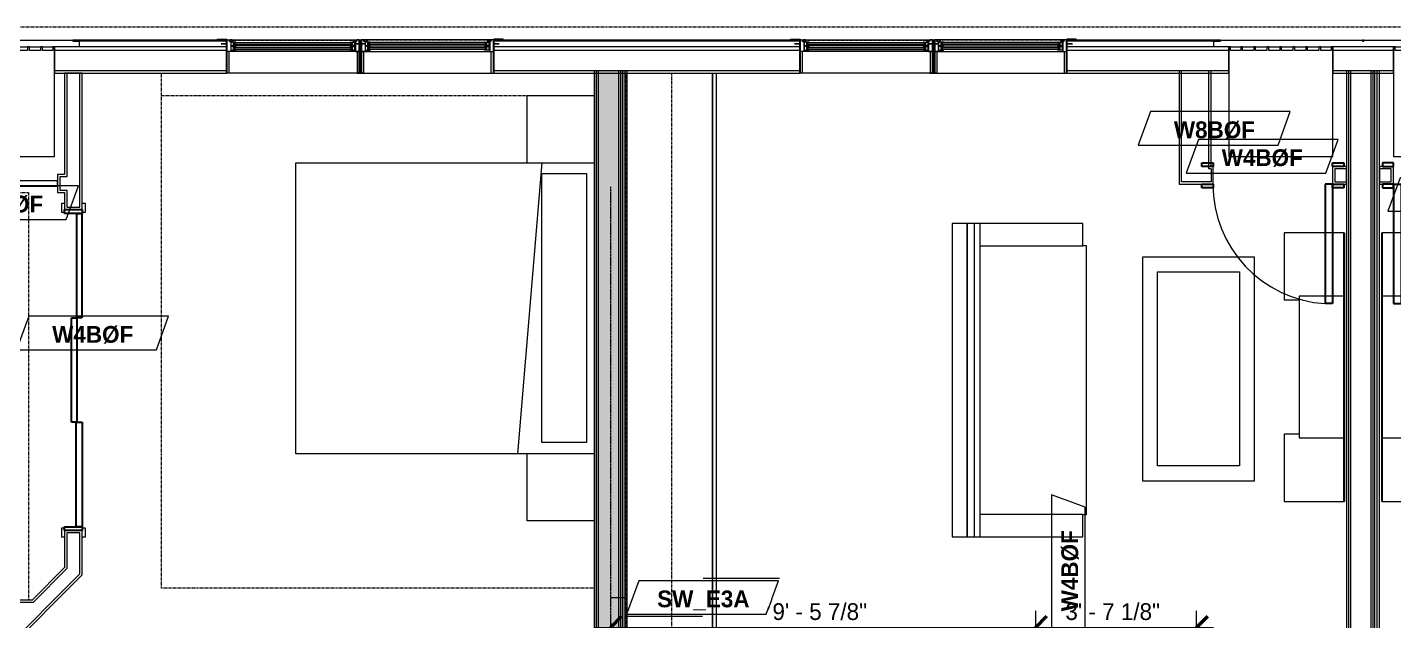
# Model space of a CAD drawing. Header units: inches. Extents: x -4010 to -1872, y 9846 to 12241.
# Drawn here: x -3495.1 to -3128.9, y 11963 to 12122 of the extents above; entities that cross this region are included whole.
import ezdxf

# ---------------------------------------------------------------- set-up
doc = ezdxf.new("R2010")
doc.units = ezdxf.units.IN
doc.header["$MEASUREMENT"] = 0
for name, pattern in [('Aligning Line 1_8__2_', [0.25, 0.125, -0.125]), ('Dash', [0.25, 0.125, -0.125]), ('Dash 3_32_', [0.1875, 0.09375, -0.09375])]:
    doc.linetypes.add(name, pattern=pattern)
for name, color, linetype, lineweight in [('0-1', 7, 'Continuous', 5), ('0-2', 7, 'Continuous', 9), ('A-ANNO-DIMS', 211, 'Continuous', 9), ('A-ANNO-DIMS-48', 211, 'Continuous', 9), ('A-DETL-1', 90, 'Dash 3_32_', 18), ('A-DETL-GENF-HDLN-1', 7, 'Dash', 9), ('A-DETL-GENF-HDLN-2', 1, 'Continuous', 18), ('A-DOOR-3', 31, 'Continuous', 9), ('A-DOOR-4', 31, 'Continuous', 30), ('A-DOOR-FRAM-3', 31, 'Continuous', 30), ('A-GENM-1', 7, 'Continuous', 9), ('A-GLAZ', 151, 'Continuous', 18), ('A-GLAZ-1', 10, 'Continuous', 30), ('A-GLAZ-2', 7, 'Continuous', 9), ('A-WALL', 113, 'Continuous', 18), ('A-WALL-1', 7, 'Continuous', 9), ('A-WALL-2', 250, 'Continuous', 18), ('A-WALL-3', 113, 'Continuous', 9), ('A-WALL-IDEN', 211, 'Continuous', 9), ('G-ANNO-SYMB-2', 147, 'Aligning Line 1_8__2_', 9), ('I-FURN', 30, 'Continuous', 9), ('I-FURN-HDLN', 30, 'Dash', 9), ('I-WALL-1', 21, 'Continuous', 18), ('I-WALL-2', 241, 'Continuous', 5), ('I-WALL-3', 7, 'Continuous', 9), ('I-WALL-4', 2, 'Continuous', 9), ('Q-CASE', 31, 'Continuous', 9), ('Q-CASE-HDLN', 31, 'Dash', 9)]:
    doc.layers.add(name, color=color, linetype=linetype, lineweight=lineweight)
doc.styles.add('Century Gothic', font='ufonts.com_century-gothic.ttf', dxfattribs={"height": 4.5})
doc.styles.add('Century Gothic_B', font='GOTHICB.TTF', dxfattribs={"height": 4.5})
doc.dimstyles.new('OD_1__HACK_2', dxfattribs={"dimscale": 12, "dimtxt": 4.698757, "dimasz": 0.5, "dimexe": 0.375, "dimexo": 0.25, "dimgap": 0.0625, "dimtad": 1, "dimdec": 4, "dimrnd": 0.0625, "dimzin": 3, "dimdsep": 46, "dimlunit": 4, "dimtxsty": 'Century Gothic', "dimblk1": 'OBLIQUE', "dimblk2": 'OBLIQUE', "dimsah": 1, "dimcen": 0.09, "dimdle": 0.375, "dimazin": 0, "dimtfac": 1, "dimtdec": 4, "dimtix": 1, "dimtmove": 0, "dimatfit": 3, "dimfxl": 1, "dimtvp": 1, "dimtfill": 1, "dimfrac": 2, "dimtolj": 1, "dimtzin": 0, "dimarcsym": 2})

# ---------------------------------------------------------------- blocks, each defined once
blk = doc.blocks.new('Window-Double_Hung-Marvin-Essential - ESDH3066 - 3rd floor-3033826-UNITS PLANS - 3RD FLOOR')
at = {"layer": 'A-DETL-GENF-HDLN-1'}
blk.add_line((16.1, 4.47), (-16.5, 4.47), dxfattribs=at)
at = {"layer": 'A-DETL-GENF-HDLN-2'}
for p, q in [((-17.75, 4.53), (-17.16, 4.53)), ((-17.75, 4.53), (-17.75, 1.44)), ((-17.08, 4.12), (-17.16, 4.53)), ((-17.08, 4.12), (-16.19, 4.12)), ((-16.85, 4.5), (-16.85, 4.12)), ((-16.3, 4.5), (-16.85, 4.5)), ((-16.38, 4.02), (-16.72, 4.02)), ((-16.72, 4.02), (-16.72, 1.44)), ((-15.34, 3.94), (-16.56, 3.94)), ((-16.56, 3), (-16.56, 3.94)), ((-16.38, 4.12), (-16.38, 4.02)), ((-16.3, 4.26), (-16.3, 4.5)), ((-16.18, 4.26), (-16.3, 4.26)), ((-16.19, 4.22), (-16.1, 4.22)), ((-16.19, 4.12), (-16.19, 4.22)), ((-16.18, 4.47), (-16.1, 4.47)), ((-16.18, 4.47), (-16.18, 4.26)), ((-16.1, 4.22), (-16.1, 4.47)), ((-15.94, 3.12), (-15.94, 3.84)), ((-15.94, 3.84), (-15.28, 3.84)), ((-15.84, 3.13), (-15.84, 3.82)), ((-15.54, 3.26), (-15.54, 3.7)), ((-15.34, 3.94), (-15.28, 3.88)), ((-15.28, 3.84), (-15.28, 3.88)), ((15.34, 3.94), (15.28, 3.88)), ((15.28, 3.84), (15.28, 3.88)), ((15.94, 3.84), (15.28, 3.84)), ((15.34, 3.94), (16.56, 3.94)), ((15.54, 3.26), (15.54, 3.7)), ((15.84, 3.13), (15.84, 3.82)), ((15.94, 3.12), (15.94, 3.84)), ((16.18, 4.47), (16.1, 4.47)), ((16.1, 4.22), (16.1, 4.47)), ((16.19, 4.22), (16.1, 4.22)), ((16.18, 4.47), (16.18, 4.26)), ((16.18, 4.26), (16.3, 4.26)), ((16.19, 4.12), (16.19, 4.22)), ((17.08, 4.12), (16.19, 4.12)), ((16.3, 4.26), (16.3, 4.5)), ((16.3, 4.5), (16.85, 4.5)), ((16.38, 4.12), (16.38, 4.02)), ((16.38, 4.02), (16.72, 4.02)), ((16.56, 3), (16.56, 3.94)), ((16.72, 4.02), (16.72, 1.44)), ((16.85, 4.5), (16.85, 4.12)), ((17.08, 4.12), (17.16, 4.53)), ((17.75, 4.53), (17.16, 4.53)), ((17.75, 4.53), (17.75, 1.44)), ((-19.25, 3.48), (-19.25, 3.44)), ((-17.75, 3.48), (-19.25, 3.48)), ((-19.25, 3.44), (-17.9, 3.44)), ((-17.9, 3.44), (-17.9, 3.33)), ((-17.9, 3.33), (-17.75, 3.33)), ((-16.72, 1.44), (-17.75, 1.44)), ((-17.13, 1.41), (-17.13, -4.44)), ((-16.56, 3), (-15.34, 3)), ((-15.34, 2.72), (-16.56, 2.72)), ((-16.56, 1.78), (-16.56, 2.72)), ((-16.56, 1.78), (-15.34, 1.78)), ((-15.28, 3.12), (-15.94, 3.12)), ((-15.94, 1.9), (-15.94, 2.62)), ((-15.94, 2.62), (-15.28, 2.62)), ((-15.28, 1.9), (-15.94, 1.9)), ((-15.84, 1.91), (-15.84, 2.6)), ((-15.54, 2.04), (-15.54, 2.48)), ((-15.34, 3), (-15.28, 3.06)), ((-15.34, 2.72), (-15.28, 2.66)), ((-15.34, 1.78), (-15.28, 1.84)), ((-15.28, 3.06), (-15.28, 3.12)), ((-15.28, 2.62), (-15.28, 2.66)), ((-15.28, 1.84), (-15.28, 1.9)), ((15.28, 3.06), (15.28, 3.12)), ((15.28, 3.12), (15.94, 3.12)), ((15.34, 3), (15.28, 3.06)), ((15.34, 2.72), (15.28, 2.66)), ((15.28, 2.62), (15.28, 2.66)), ((15.94, 2.62), (15.28, 2.62)), ((15.28, 1.84), (15.28, 1.9)), ((15.28, 1.9), (15.94, 1.9)), ((15.34, 1.78), (15.28, 1.84)), ((16.56, 3), (15.34, 3)), ((15.34, 2.72), (16.56, 2.72)), ((16.56, 1.78), (15.34, 1.78)), ((15.54, 2.04), (15.54, 2.48)), ((15.84, 1.91), (15.84, 2.6)), ((15.94, 1.9), (15.94, 2.62)), ((16.56, 1.78), (16.56, 2.72)), ((16.72, 1.44), (17.75, 1.44)), ((17.12, -4.44), (17.12, 1.41)), ((17.75, 3.48), (19.25, 3.48)), ((17.9, 3.33), (17.75, 3.33)), ((17.9, 3.44), (17.9, 3.33)), ((19.25, 3.44), (17.9, 3.44)), ((19.25, 3.48), (19.25, 3.44)), ((-17.13, -4.44), (-17.75, -4.44)), ((17.12, -4.44), (17.75, -4.44))]:
    blk.add_line(p, q, dxfattribs=at)
at = {"layer": 'A-GLAZ'}
for p, q in [((15.84, 3.82), (-15.84, 3.82)), ((15.84, 3.7), (-15.84, 3.7)), ((15.84, 3.26), (-15.84, 3.26)), ((15.84, 3.13), (-15.84, 3.13)), ((15.84, 2.6), (-15.84, 2.6)), ((15.84, 2.48), (-15.84, 2.48)), ((15.84, 2.04), (-15.84, 2.04)), ((15.84, 1.91), (-15.84, 1.91))]:
    blk.add_line(p, q, dxfattribs=at)
at = {"layer": 'A-GLAZ-1'}
for p, q in [((-17.75, 4.53), (-17.75, 1.44)), ((17.75, 1.44), (17.75, 4.53)), ((-17.75, 1.41), (-17.75, -4.44)), ((17.75, -4.44), (17.75, 1.41))]:
    blk.add_line(p, q, dxfattribs=at)
at = {"layer": 'A-GLAZ-2'}
for p, q in [((17.75, 4.53), (-17.75, 4.53)), ((20.27, 4.69), (17.75, 4.69)), ((17.75, 4.69), (17.75, 4.53)), ((17.75, 4.44), (20.27, 4.44)), ((20.27, 4.44), (20.27, 4.69)), ((-17.75, 1.44), (17.75, 1.44)), ((-17.75, -4.44), (17.75, -4.44))]:
    blk.add_line(p, q, dxfattribs=at)
blk = doc.blocks.new('Perforated Panel at Magic-Pak - hvac panel - 3rd floor-2505074-UNITS PLANS - 3RD FLOOR')
at = {"layer": 'A-GLAZ-2'}
for p, q in [((-19.01, -4.37), (19.01, -4.37)), ((19.01, -4.44), (-19.01, -4.44))]:
    blk.add_line(p, q, dxfattribs=at)
blk = doc.blocks.new('V-Series_EWC4_SPVU_RFA_2015 - 2ND AND 3RD FLOOR-2226480-UNITS PLANS - 3RD FLOOR')
at = {"layer": 'A-GENM-1'}
for p, q in [((-3829.54, 11738.59), (-3858.97, 11738.59)), ((-3858.97, 11738.59), (-3858.97, 11738.15)), ((-3858.97, 11735.36), (-3858.97, 11738.15)), ((-3858.97, 11738.15), (-3857.97, 11738.15)), ((-3857.97, 11738.15), (-3857.97, 11735.36)), ((-3829.54, 11710.71), (-3829.54, 11738.59)), ((-3857.97, 11735.36), (-3858.97, 11735.36)), ((-3858.97, 11735.36), (-3858.97, 11734.86)), ((-3858.97, 11731.87), (-3858.97, 11734.86)), ((-3858.97, 11734.86), (-3857.97, 11734.86)), ((-3857.97, 11731.87), (-3858.97, 11731.87)), ((-3858.97, 11731.87), (-3858.97, 11731.37)), ((-3857.97, 11734.86), (-3857.97, 11731.87)), ((-3858.97, 11728.39), (-3858.97, 11731.37)), ((-3858.97, 11731.37), (-3857.97, 11731.37)), ((-3857.97, 11728.39), (-3858.97, 11728.39)), ((-3858.97, 11728.39), (-3858.97, 11727.89)), ((-3857.97, 11731.37), (-3857.97, 11728.39)), ((-3858.97, 11724.9), (-3858.97, 11727.89)), ((-3858.97, 11727.89), (-3857.97, 11727.89)), ((-3857.97, 11724.9), (-3858.97, 11724.9)), ((-3858.97, 11724.9), (-3858.97, 11724.4)), ((-3857.97, 11727.89), (-3857.97, 11724.9)), ((-3858.97, 11721.42), (-3858.97, 11724.4)), ((-3858.97, 11724.4), (-3857.97, 11724.4)), ((-3857.97, 11721.42), (-3858.97, 11721.42)), ((-3858.97, 11721.42), (-3858.97, 11720.92)), ((-3858.97, 11717.93), (-3858.97, 11720.92)), ((-3858.97, 11720.92), (-3857.97, 11720.92)), ((-3857.97, 11724.4), (-3857.97, 11721.42)), ((-3857.97, 11720.92), (-3857.97, 11717.93)), ((-3857.97, 11717.93), (-3858.97, 11717.93)), ((-3858.97, 11717.93), (-3858.97, 11717.43)), ((-3858.97, 11714.45), (-3858.97, 11717.43)), ((-3858.97, 11717.43), (-3857.97, 11717.43)), ((-3857.97, 11717.43), (-3857.97, 11714.45)), ((-3857.97, 11714.45), (-3858.97, 11714.45)), ((-3858.97, 11714.45), (-3858.97, 11713.95)), ((-3858.97, 11711.15), (-3858.97, 11713.95)), ((-3858.97, 11713.95), (-3857.97, 11713.95)), ((-3857.97, 11713.95), (-3857.97, 11711.15)), ((-3857.97, 11711.15), (-3858.97, 11711.15)), ((-3858.97, 11711.15), (-3858.97, 11710.71)), ((-3858.97, 11710.71), (-3829.54, 11710.71))]:
    blk.add_line(p, q, dxfattribs=at)
blk = doc.blocks.new('Window-Double_Hung-Marvin-Essential - ESDH3066 - 3rd floor-3033828-UNITS PLANS - 3RD FLOOR')
at = {"layer": 'A-DETL-GENF-HDLN-1'}
blk.add_line((16.1, -4.47), (-16.5, -4.47), dxfattribs=at)
at = {"layer": 'A-DETL-GENF-HDLN-2'}
for p, q in [((-17.13, 4.44), (-17.75, 4.44)), ((-17.13, -1.41), (-17.13, 4.44)), ((17.12, 4.44), (17.75, 4.44)), ((17.12, 4.44), (17.12, -1.41)), ((-19.25, -3.48), (-19.25, -3.44)), ((-19.25, -3.44), (-17.9, -3.44)), ((-17.75, -3.48), (-19.25, -3.48)), ((-17.9, -3.44), (-17.9, -3.33)), ((-17.9, -3.33), (-17.75, -3.33)), ((-16.72, -1.44), (-17.75, -1.44)), ((-17.75, -4.53), (-17.75, -1.44)), ((-16.72, -4.02), (-16.72, -1.44)), ((-16.56, -1.78), (-15.34, -1.78)), ((-16.56, -1.78), (-16.56, -2.72)), ((-15.34, -2.72), (-16.56, -2.72)), ((-16.56, -3), (-15.34, -3)), ((-16.56, -3), (-16.56, -3.94)), ((-15.28, -1.9), (-15.94, -1.9)), ((-15.94, -1.9), (-15.94, -2.62)), ((-15.94, -2.62), (-15.28, -2.62)), ((-15.28, -3.12), (-15.94, -3.12)), ((-15.94, -3.12), (-15.94, -3.84)), ((-15.84, -1.91), (-15.84, -2.6)), ((-15.84, -3.13), (-15.84, -3.82)), ((-15.54, -2.04), (-15.54, -2.48)), ((-15.54, -3.26), (-15.54, -3.7)), ((-15.34, -1.78), (-15.28, -1.84)), ((-15.34, -2.72), (-15.28, -2.66)), ((-15.34, -3), (-15.28, -3.06)), ((-15.28, -1.84), (-15.28, -1.9)), ((-15.28, -2.62), (-15.28, -2.66)), ((-15.28, -3.06), (-15.28, -3.12)), ((15.34, -1.78), (15.28, -1.84)), ((15.28, -1.84), (15.28, -1.9)), ((15.28, -1.9), (15.94, -1.9)), ((15.28, -2.62), (15.28, -2.66)), ((15.94, -2.62), (15.28, -2.62)), ((15.34, -2.72), (15.28, -2.66)), ((15.34, -3), (15.28, -3.06)), ((15.28, -3.06), (15.28, -3.12)), ((15.28, -3.12), (15.94, -3.12)), ((16.56, -1.78), (15.34, -1.78)), ((15.34, -2.72), (16.56, -2.72)), ((16.56, -3), (15.34, -3)), ((15.54, -2.04), (15.54, -2.48)), ((15.54, -3.26), (15.54, -3.7)), ((15.84, -1.91), (15.84, -2.6)), ((15.84, -3.13), (15.84, -3.82)), ((15.94, -1.9), (15.94, -2.62)), ((15.94, -3.12), (15.94, -3.84)), ((16.56, -1.78), (16.56, -2.72)), ((16.56, -3), (16.56, -3.94)), ((16.72, -4.02), (16.72, -1.44)), ((16.72, -1.44), (17.75, -1.44)), ((17.75, -4.53), (17.75, -1.44)), ((17.9, -3.33), (17.75, -3.33)), ((17.75, -3.48), (19.25, -3.48)), ((17.9, -3.44), (17.9, -3.33)), ((19.25, -3.44), (17.9, -3.44)), ((19.25, -3.48), (19.25, -3.44)), ((-17.75, -4.53), (-17.16, -4.53)), ((-17.08, -4.12), (-17.16, -4.53)), ((-17.08, -4.12), (-16.19, -4.12)), ((-16.85, -4.5), (-16.85, -4.12)), ((-16.3, -4.5), (-16.85, -4.5)), ((-16.38, -4.02), (-16.72, -4.02)), ((-15.34, -3.94), (-16.56, -3.94)), ((-16.38, -4.12), (-16.38, -4.02)), ((-16.18, -4.26), (-16.3, -4.26)), ((-16.3, -4.26), (-16.3, -4.5)), ((-16.19, -4.12), (-16.19, -4.22)), ((-16.19, -4.22), (-16.1, -4.22)), ((-16.18, -4.47), (-16.18, -4.26)), ((-16.18, -4.47), (-16.1, -4.47)), ((-16.1, -4.22), (-16.1, -4.47)), ((-15.94, -3.84), (-15.28, -3.84)), ((-15.34, -3.94), (-15.28, -3.88)), ((-15.28, -3.84), (-15.28, -3.88)), ((15.28, -3.84), (15.28, -3.88)), ((15.94, -3.84), (15.28, -3.84)), ((15.34, -3.94), (15.28, -3.88)), ((15.34, -3.94), (16.56, -3.94)), ((16.19, -4.22), (16.1, -4.22)), ((16.1, -4.22), (16.1, -4.47)), ((16.18, -4.47), (16.1, -4.47)), ((16.18, -4.47), (16.18, -4.26)), ((16.18, -4.26), (16.3, -4.26)), ((17.08, -4.12), (16.19, -4.12)), ((16.19, -4.12), (16.19, -4.22)), ((16.3, -4.26), (16.3, -4.5)), ((16.3, -4.5), (16.85, -4.5)), ((16.38, -4.12), (16.38, -4.02)), ((16.38, -4.02), (16.72, -4.02)), ((16.85, -4.5), (16.85, -4.12)), ((17.08, -4.12), (17.16, -4.53)), ((17.75, -4.53), (17.16, -4.53))]:
    blk.add_line(p, q, dxfattribs=at)
at = {"layer": 'A-GLAZ'}
for p, q in [((15.84, -1.91), (-15.84, -1.91)), ((15.84, -2.04), (-15.84, -2.04)), ((15.84, -2.48), (-15.84, -2.48)), ((15.84, -2.6), (-15.84, -2.6)), ((15.84, -3.13), (-15.84, -3.13)), ((15.84, -3.26), (-15.84, -3.26)), ((15.84, -3.7), (-15.84, -3.7)), ((15.84, -3.82), (-15.84, -3.82))]:
    blk.add_line(p, q, dxfattribs=at)
at = {"layer": 'A-GLAZ-1'}
for p, q in [((-17.75, -1.41), (-17.75, 4.44)), ((17.75, 4.44), (17.75, -1.41)), ((-17.75, -4.53), (-17.75, -1.44)), ((17.75, -1.44), (17.75, -4.53))]:
    blk.add_line(p, q, dxfattribs=at)
at = {"layer": 'A-GLAZ-2'}
for p, q in [((-17.75, 4.44), (17.75, 4.44)), ((-17.75, -1.44), (17.75, -1.44)), ((17.75, -4.53), (-17.75, -4.53)), ((17.75, -4.44), (20.27, -4.44)), ((17.75, -4.69), (17.75, -4.53)), ((20.27, -4.69), (17.75, -4.69)), ((20.27, -4.44), (20.27, -4.69))]:
    blk.add_line(p, q, dxfattribs=at)
blk = doc.blocks.new('CTR - 1st Phase - Shell_rvt-1-UNITS PLANS - 3RD FLOOR')
at = {"layer": 'A-WALL-1'}
for p, q in [((-3481.16, 12116.84), (-3487.79, 12116.84)), ((-3487.79, 12116.84), (-3487.79, 12109.71)), ((-3444.14, 12118.59), (-3482.91, 12118.59)), ((-3482.91, 12118.59), (-3482.91, 12118.34)), ((-3482.91, 12118.34), (-3481.16, 12118.34)), ((-3481.16, 12118.34), (-3481.16, 12116.84)), ((-3405.61, 12118.59), (-3406.11, 12118.59)), ((-3290.54, 12118.59), (-3367.59, 12118.59)), ((-3252.01, 12118.59), (-3252.51, 12118.59)), ((-3175.34, 12118.59), (-3213.99, 12118.59)), ((-3177.09, 12116.84), (-3177.09, 12118.34)), ((-3177.09, 12118.34), (-3175.34, 12118.34)), ((-3173.12, 12116.84), (-3177.09, 12116.84)), ((-3175.34, 12118.34), (-3175.34, 12118.59)), ((-3173.12, 12109.71), (-3173.12, 12116.84)), ((-3129, 12116.84), (-3145.25, 12116.84)), ((-3145.25, 12116.84), (-3145.25, 12109.71)), ((-3136.94, 12118.59), (-3137.31, 12118.59)), ((-3137.31, 12118.59), (-3137.31, 12118.34)), ((-3137.31, 12118.34), (-3136.94, 12118.34)), ((-3136.94, 12118.34), (-3136.94, 12118.59)), ((-3129, 12109.71), (-3129, 12116.84)), ((-3441.61, 12115.56), (-3441.61, 12115.59)), ((-3406.11, 12115.59), (-3406.11, 12115.56)), ((-3405.61, 12115.56), (-3405.61, 12115.59)), ((-3370.11, 12115.59), (-3370.11, 12115.56)), ((-3288.01, 12115.56), (-3288.01, 12115.59)), ((-3252.51, 12115.59), (-3252.51, 12115.56)), ((-3252.01, 12115.56), (-3252.01, 12115.59)), ((-3216.51, 12115.59), (-3216.51, 12115.56)), ((-3487.79, 12109.71), (-3441.61, 12109.71)), ((-3406.11, 12109.71), (-3405.61, 12109.71)), ((-3370.11, 12109.71), (-3288.01, 12109.71)), ((-3252.51, 12109.71), (-3252.01, 12109.71)), ((-3216.51, 12109.71), (-3173.12, 12109.71)), ((-3145.25, 12109.71), (-3129, 12109.71))]:
    blk.add_line(p, q, dxfattribs=at)
at = {"layer": 'A-WALL-2'}
for p, q in [((-3441.61, 12118.34), (-3481.16, 12118.34)), ((-3441.61, 12116.84), (-3481.16, 12116.84)), ((-3405.61, 12118.34), (-3406.11, 12118.34)), ((-3405.61, 12116.84), (-3406.11, 12116.84)), ((-3288.01, 12118.34), (-3370.11, 12118.34)), ((-3288.01, 12116.84), (-3370.11, 12116.84)), ((-3252.01, 12118.34), (-3252.51, 12118.34)), ((-3252.01, 12116.84), (-3252.51, 12116.84)), ((-3177.09, 12118.34), (-3216.51, 12118.34)), ((-3177.09, 12116.84), (-3216.51, 12116.84)), ((-3441.61, 12115.84), (-3487.79, 12115.84)), ((-3405.61, 12115.84), (-3406.11, 12115.84)), ((-3288.01, 12115.84), (-3370.11, 12115.84)), ((-3252.01, 12115.84), (-3252.51, 12115.84)), ((-3173.12, 12115.84), (-3216.51, 12115.84)), ((-3129, 12115.84), (-3145.25, 12115.84)), ((-3441.61, 12110.34), (-3487.79, 12110.34)), ((-3405.61, 12110.34), (-3406.11, 12110.34)), ((-3288.01, 12110.34), (-3370.11, 12110.34)), ((-3252.01, 12110.34), (-3252.51, 12110.34)), ((-3173.12, 12110.34), (-3216.51, 12110.34)), ((-3129, 12110.34), (-3145.25, 12110.34))]:
    blk.add_line(p, q, dxfattribs=at)
at = {"layer": '0-2'}
for name, p, rotation in [('Perforated Panel at Magic-Pak - hvac panel - 3rd floor-2505074-UNITS PLANS - 3RD FLOOR', (-3501.92, 12114.15), 180), ('V-Series_EWC4_SPVU_RFA_2015 - 2ND AND 3RD FLOOR-2226480-UNITS PLANS - 3RD FLOOR', (-15226.38, 8257.87), 269.9999999999999), ('Window-Double_Hung-Marvin-Essential - ESDH3066 - 3rd floor-3033828-UNITS PLANS - 3RD FLOOR', (-3423.86, 12114.15), 180), ('Window-Double_Hung-Marvin-Essential - ESDH3066 - 3rd floor-3033828-UNITS PLANS - 3RD FLOOR', (-3270.26, 12114.15), 180), ('Perforated Panel at Magic-Pak - hvac panel - 3rd floor-2505074-UNITS PLANS - 3RD FLOOR', (-3156.32, 12114.15), 180), ('V-Series_EWC4_SPVU_RFA_2015 - 2ND AND 3RD FLOOR-2226480-UNITS PLANS - 3RD FLOOR', (-14883.84, 8257.87), 269.9999999999999), ('Perforated Panel at Magic-Pak - hvac panel - 3rd floor-2505074-UNITS PLANS - 3RD FLOOR', (-3117.92, 12114.15), 180), ('V-Series_EWC4_SPVU_RFA_2015 - 2ND AND 3RD FLOOR-2226480-UNITS PLANS - 3RD FLOOR', (-14839.71, 8257.87), 269.9999999999999)]:
    blk.add_blockref(name, p, dxfattribs=dict(at, rotation=rotation))
for p in [(-3387.86, 12114.15), (-3234.26, 12114.15)]:
    blk.add_blockref('Window-Double_Hung-Marvin-Essential - ESDH3066 - 3rd floor-3033826-UNITS PLANS - 3RD FLOOR', p, dxfattribs=at)
blk = doc.blocks.new('CTR - 1st Phase - Common Walls_rvt-1-UNITS PLANS - 3RD FLOOR')
at = {"layer": 'I-WALL-1'}
blk.add_hatch(color=256, dxfattribs=at).paths.add_polyline_path([(-3342.54, 11724.74), (-3342.54, 12110.34), (-3343.16, 12110.34), (-3343.16, 11724.74)], flags=0)
at = {"layer": 'I-WALL-2'}
for points in [[(-3342.04, 11724.74), (-3342.04, 12110.34), (-3342.54, 12110.34), (-3342.54, 11724.74)], [(-3342.04, 11724.74), (-3336.54, 11724.74), (-3336.54, 12110.34), (-3342.04, 12110.34), (-3342.04, 11725.36)], [(-3336.04, 11724.74), (-3336.04, 12110.34), (-3336.54, 12110.34), (-3336.54, 11724.74)], [(-3336.04, 11724.74), (-3335.54, 11724.74), (-3335.54, 12110.34), (-3336.04, 12110.34), (-3336.04, 11725.36)], [(-3335.54, 11724.74), (-3334.91, 11724.74), (-3334.91, 12110.34), (-3335.54, 12110.34), (-3335.54, 11725.36)], [(-3334.91, 11725.36), (-3334.29, 11725.36), (-3334.29, 12110.34), (-3334.91, 12110.34), (-3334.91, 11726.33)]]:
    blk.add_hatch(color=256, dxfattribs=at).paths.add_polyline_path(points, flags=0)
at = {"layer": 'A-WALL-2'}
for p, q in [((-3342.54, 11725.36), (-3342.54, 12110.34)), ((-3342.04, 11725.36), (-3342.04, 12110.34)), ((-3336.54, 11725.36), (-3336.54, 12110.34)), ((-3336.04, 11725.36), (-3336.04, 12110.34)), ((-3335.54, 11725.36), (-3335.54, 12110.34)), ((-3334.91, 11725.36), (-3334.91, 12110.34)), ((-3140.94, 11743.36), (-3140.94, 12110.34)), ((-3140.44, 11743.36), (-3140.44, 12110.34)), ((-3134.94, 11743.36), (-3134.94, 12110.34)), ((-3134.44, 11743.36), (-3134.44, 12110.34)), ((-3133.94, 11743.36), (-3133.94, 12110.34)), ((-3133.31, 11743.36), (-3133.31, 12110.34))]:
    blk.add_line(p, q, dxfattribs=at)
at = {"layer": 'I-WALL-3'}
for p, q in [((-3343.16, 12110.34), (-3343.16, 11852.18)), ((-3334.29, 12110.34), (-3343.16, 12110.34)), ((-3334.29, 11761.49), (-3334.29, 12110.34)), ((-3141.56, 12110.34), (-3141.56, 11743.36)), ((-3132.69, 12110.34), (-3141.56, 12110.34)), ((-3132.69, 11743.36), (-3132.69, 12110.34))]:
    blk.add_line(p, q, dxfattribs=at)
blk = doc.blocks.new('CTR - 1st Phase - Structure_rvt-1-UNITS PLANS - 3RD FLOOR')
at = {"layer": 'G-ANNO-SYMB-2'}
blk.add_line((-1904.06, 12122.03), (-3864.19, 12122.03), dxfattribs=at)
blk = doc.blocks.new('083100 - Access Doors and Panels - Type 1 - 083100 - Access Doors and Panels - Type 1-3696234-UNITS PLANS - 3RD FLOOR')
at = {"layer": 'A-DOOR-3'}
for p, q in [((15, 0.75), (-15, 0.75)), ((-15, 0.75), (-15, -0.75)), ((15, -0.75), (15, 0.75)), ((-15, -0.75), (15, -0.75))]:
    blk.add_line(p, q, dxfattribs=at)
blk = doc.blocks.new('OD_CW_Closet - OD_CW_Closet-3854356-UNITS PLANS - 3RD FLOOR')
at = {"layer": 'Q-CASE-HDLN'}
for p, q in [((0.74, -24), (0.74, 0)), ((0.74, 0), (110.03, 0)), ((110.03, 0), (110.03, -24)), ((0.74, -11), (110.03, -11)), ((0.74, -13), (110.03, -13)), ((110.03, -24), (0.74, -24))]:
    blk.add_line(p, q, dxfattribs=at)
blk = doc.blocks.new('Bed-Standard - King 78_ x 80_-3761489-UNITS PLANS - 3RD FLOOR')
at = {"layer": 'I-FURN'}
for p, q in [((-28.31, 41.8), (49.69, 41.8)), ((-28.31, -38.2), (-28.31, 41.8)), ((49.69, 41.8), (49.69, -38.2)), ((49.69, -24.2), (-28.31, -17.63)), ((-25.31, -24.2), (46.69, -24.2)), ((-25.31, -36.2), (-25.31, -24.2)), ((46.69, -36.2), (46.69, -24.2)), ((-25.31, -36.2), (46.69, -36.2))]:
    blk.add_line(p, q, dxfattribs=at)
at = {"layer": 'I-FURN-HDLN'}
for p, q in [((-64.31, 77.8), (73.69, 77.8)), ((-64.31, -38.2), (-64.31, 77.8)), ((67.69, 77.8), (67.69, -38.2))]:
    blk.add_line(p, q, dxfattribs=at)
blk = doc.blocks.new('SLIDING - FLUSH - TRIPLE PANEL - 7-0 x 6-8-3854357-UNITS PLANS - 3RD FLOOR')
at = {"layer": 'A-DOOR-3'}
for p, q in [((-44.75, 3.25), (-42.25, 3.25)), ((-44.75, 2.5), (-44.75, 3.25)), ((-42.25, 2.5), (-44.75, 2.5)), ((-42.25, 3.25), (-42.25, 2.5)), ((42.25, 3.25), (44.75, 3.25)), ((42.25, 2.5), (42.25, 3.25)), ((44.75, 2.5), (42.25, 2.5)), ((44.75, 3.25), (44.75, 2.5)), ((-44.75, -2.25), (-42.25, -2.25)), ((-44.75, -3), (-44.75, -2.25)), ((-42.25, -3), (-44.75, -3)), ((-42.25, -2.25), (-42.25, -3)), ((42.25, -2.25), (44.75, -2.25)), ((42.25, -3), (42.25, -2.25)), ((44.75, -3), (42.25, -3)), ((44.75, -2.25), (44.75, -3))]:
    blk.add_line(p, q, dxfattribs=at)
at = {"layer": 'A-DOOR-4'}
for p, q in [((-14, -0.75), (-14, 0.625)), ((-14, 0.625), (14, 0.625)), ((14, 0.625), (14, -0.75)), ((-42, -2.25), (-42, -0.625)), ((-42, -0.625), (-14, -0.625)), ((-14, -2.25), (-42, -2.25)), ((-14, -0.625), (-14, -2.25)), ((14, -0.75), (-14, -0.75)), ((14, -2.125), (14, -0.75)), ((14, -0.75), (42, -0.75)), ((42, -2.125), (14, -2.125)), ((42, -0.75), (42, -2.125))]:
    blk.add_line(p, q, dxfattribs=at)
at = {"layer": 'A-DOOR-FRAM-3'}
for p, q in [((-43, -2.25), (-43, 2.5)), ((-43, 2.5), (-42, 2.5)), ((-42, 2.5), (-42, -2.25)), ((42, 2.5), (43, 2.5)), ((42, -2.25), (42, 2.5)), ((43, 2.5), (43, -2.25)), ((-42, -2.25), (-43, -2.25)), ((43, -2.25), (42, -2.25))]:
    blk.add_line(p, q, dxfattribs=at)
blk = doc.blocks.new('Table-Night Stand - 18_ x 18_ x 24_-V17-UNITS PLANS - 3RD FLOOR')
at = {"layer": 'I-FURN'}
for p, q in [((0.15, 0), (18.15, 0)), ((18.15, 0), (18.15, -18))]:
    blk.add_line(p, q, dxfattribs=at)
blk = doc.blocks.new('Table-Night Stand - 18_ x 18_ x 24_-V18-UNITS PLANS - 3RD FLOOR')
at = {"layer": 'I-FURN'}
for p, q in [((0.15, 0), (18.15, 0)), ((0.15, -18), (0.15, 0))]:
    blk.add_line(p, q, dxfattribs=at)
blk = doc.blocks.new('Entertainment_Center_14771 - Entertainment_Center_14771-3403083-UNITS PLANS - 3RD FLOOR')
at = {"layer": 'I-FURN'}
for p, q in [((-18, 10), (-36, 10)), ((-36, 10), (-36, -6)), ((-34.85, 10.03), (-35.34, 10.03)), ((-35.34, 10.03), (-35.34, 10)), ((-34.85, 10), (-34.85, 10.03)), ((-18.66, 10.03), (-19.66, 10.03)), ((-19.66, 10.03), (-19.66, 10)), ((-18.66, 10), (-18.66, 10.03)), ((-18, 6), (-18, 10)), ((36, 10), (18, 10)), ((18, 10), (18, 6)), ((18.66, 10.03), (18.66, 10)), ((19.66, 10.03), (18.66, 10.03)), ((19.66, 10), (19.66, 10.03)), ((35.34, 10.03), (34.85, 10.03)), ((34.85, 10.03), (34.85, 10)), ((35.34, 10), (35.34, 10.03)), ((36, -6), (36, 10)), ((19, 6), (-19, 6)), ((-19, 6), (-19, -6)), ((19, -6), (19, 6)), ((-36, -6), (-19, -6)), ((-36, -6.12), (-36, -6)), ((-36, -6), (-19, -6)), ((-19, -6.12), (-36, -6.12)), ((-19, -6), (19, -6)), ((-19, -6.12), (-19, -6)), ((-19, -6), (19, -6)), ((19, -6.12), (-19, -6.12)), ((19, -6), (36, -6)), ((19, -6), (19, -6.12)), ((19, -6), (36, -6)), ((36, -6.12), (19, -6.12)), ((36, -6.12), (36, -6))]:
    blk.add_line(p, q, dxfattribs=at)
blk = doc.blocks.new('Entertainment_Center_14771 - Entertainment_Center_14771-1352616-UNITS PLANS - 3RD FLOOR')
at = {"layer": 'I-FURN'}
for p, q in [((-36, 6.12), (-19, 6.12)), ((-36, 6), (-36, 6.12)), ((-19, 6), (-36, 6)), ((-19, 6), (-36, 6)), ((-36, 6), (-36, -10)), ((-19, 6.12), (19, 6.12)), ((-19, 6), (-19, 6.12)), ((19, 6), (-19, 6)), ((19, 6), (-19, 6)), ((-19, 6), (-19, -6)), ((19, 6.12), (36, 6.12)), ((19, 6.12), (19, 6)), ((36, 6), (19, 6)), ((19, -6), (19, 6)), ((36, 6), (19, 6)), ((36, 6), (36, 6.12)), ((36, -10), (36, 6)), ((-19, -6), (19, -6)), ((-18, -10), (-18, -6)), ((18, -6), (18, -10)), ((-36, -10), (-18, -10)), ((-35.34, -10), (-35.34, -10.03)), ((-35.34, -10.03), (-34.85, -10.03)), ((-34.85, -10.03), (-34.85, -10)), ((-19.66, -10), (-19.66, -10.03)), ((-19.66, -10.03), (-18.66, -10.03)), ((-18.66, -10.03), (-18.66, -10)), ((18, -10), (36, -10)), ((18.66, -10), (18.66, -10.03)), ((18.66, -10.03), (19.66, -10.03)), ((19.66, -10.03), (19.66, -10)), ((34.85, -10), (34.85, -10.03)), ((34.85, -10.03), (35.34, -10.03)), ((35.34, -10.03), (35.34, -10))]:
    blk.add_line(p, q, dxfattribs=at)
blk = doc.blocks.new('Couch-Both_Arms-Generic - 1-1352606-UNITS PLANS - 3RD FLOOR')
at = {"layer": 'I-FURN'}
for p, q in [((42, 17.5), (-42, 17.5)), ((-42, 17.5), (-42, 13.5)), ((42, 13.5), (42, 17.5)), ((-42, 13.5), (42, 13.5)), ((42, 13.5), (-42, 13.5)), ((-42, 13.5), (-42, 10)), ((-42, 11.5), (42, 11.5)), ((42, 10), (42, 13.5)), ((-42, 10), (-42, -17.5)), ((-42, 10), (42, 10)), ((-36, -17.5), (-36, 10)), ((36, 10), (36, -17.5)), ((42, -17.5), (42, 10)), ((-42, -17.5), (-36, -17.5)), ((-36, -17.5), (-36, -18.5)), ((36, -18.5), (36, -17.5)), ((36, -17.5), (42, -17.5)), ((-36, -18.5), (36, -18.5))]:
    blk.add_line(p, q, dxfattribs=at)
blk = doc.blocks.new('Table-Coffee - one-1352608-UNITS PLANS - 3RD FLOOR')
at = {"layer": 'I-FURN'}
for p, q in [((30.72, 18.75), (-29.28, 18.75)), ((-29.28, 18.75), (-29.28, -11.25)), ((30.72, -11.25), (30.72, 18.75)), ((-25.28, -7.25), (-25.28, 14.75)), ((-25.28, 14.75), (26.72, 14.75)), ((26.72, 14.75), (26.72, -7.25)), ((26.72, -7.25), (-25.28, -7.25)), ((-29.28, -11.25), (30.72, -11.25))]:
    blk.add_line(p, q, dxfattribs=at)
blk = doc.blocks.new('SWING - SINGLE - FLUSH - 32_ x 80_ - MAGIC PAK DOOR - ACOUSTICAL SEAL-3931467-UNITS PLANS - 3RD FLOOR')
at = {"layer": 'A-DOOR-3'}
blk.add_arc((16, 2.37), 32.07, 93.5759, 180, dxfattribs=at)
at = {"layer": 'A-DOOR-4'}
for p, q in [((14, 2.37), (14, 34.38)), ((16, 34.38), (14, 34.38)), ((16, 2.37), (16, 34.38)), ((16, 2.37), (14, 2.37))]:
    blk.add_line(p, q, dxfattribs=at)
at = {"layer": 'A-DOOR-FRAM-3'}
for p, q in [((-16, 3.37), (-19, 3.37)), ((-19, 3.37), (-19, 2.37)), ((-19, 2.37), (-16, 2.37)), ((-16, 2.37), (-16, 3.37)), ((19, 3.37), (16, 3.37)), ((16, 3.37), (16, 2.37)), ((16, 2.37), (19, 2.37)), ((19, 2.37), (19, 3.37)), ((-16, -2.38), (-19, -2.38)), ((-19, -2.38), (-19, -3.38)), ((-19, -3.38), (-16, -3.38)), ((-16, -3.38), (-16, -2.38)), ((19, -2.38), (16, -2.38)), ((16, -2.38), (16, -3.38)), ((16, -3.38), (19, -3.38)), ((19, -3.38), (19, -2.38))]:
    blk.add_line(p, q, dxfattribs=at)
blk = doc.blocks.new('SWING - SINGLE - FLUSH - 32_ x 80_ - MAGIC PAK DOOR - ACOUSTICAL SEAL-3930378-UNITS PLANS - 3RD FLOOR')
at = {"layer": 'A-DOOR-3'}
blk.add_arc((16, -2.37), 32.07, 180, 266.4241, dxfattribs=at)
at = {"layer": 'A-DOOR-4'}
for p, q in [((14, -2.37), (14, -34.38)), ((16, -2.37), (14, -2.37)), ((16, -2.37), (16, -34.38)), ((16, -34.38), (14, -34.38))]:
    blk.add_line(p, q, dxfattribs=at)
at = {"layer": 'A-DOOR-FRAM-3'}
for p, q in [((-19, 2.38), (-19, 3.38)), ((-19, 3.38), (-16, 3.38)), ((-16, 2.38), (-19, 2.38)), ((-16, 3.38), (-16, 2.38)), ((16, 2.38), (16, 3.38)), ((16, 3.38), (19, 3.38)), ((19, 2.38), (16, 2.38)), ((19, 3.38), (19, 2.38)), ((-19, -2.37), (-16, -2.37)), ((-19, -3.37), (-19, -2.37)), ((-16, -3.37), (-19, -3.37)), ((-16, -2.37), (-16, -3.37)), ((16, -2.37), (19, -2.37)), ((16, -3.37), (16, -2.37)), ((19, -3.37), (16, -3.37)), ((19, -2.37), (19, -3.37))]:
    blk.add_line(p, q, dxfattribs=at)
blk = doc.blocks.new('OD_CW_Base Cabinet - OD_CW_Base Cabinet-3857764-UNITS PLANS - 3RD FLOOR')
at = {"layer": 'Q-CASE'}
for p, q in [((0.74, 0), (191.34, 0)), ((0.74, 0), (191.34, 0)), ((191.34, -1), (0.74, -1)), ((0.74, -1), (191.34, -1))]:
    blk.add_line(p, q, dxfattribs=at)
blk = doc.blocks.new('OD_CW_Upper Cabinet - OD_CW_Upper Cabinet-3856839-UNITS PLANS - 3RD FLOOR')
at = {"layer": 'Q-CASE-HDLN'}
for p, q in [((0.74, -24), (0.74, -12)), ((0.74, -12), (191.34, -12)), ((191.34, -12), (191.34, -24)), ((191.34, -24), (0.74, -24))]:
    blk.add_line(p, q, dxfattribs=at)
blk = doc.blocks.new('DIMBLOCK154-UNITS PLANS - 3RD FLOOR')
at = {"layer": 'A-ANNO-DIMS-48', "lineweight": 50}
for p, q in [((-3338.72, 11961.16), (-3335.72, 11964.16)), ((-3224.85, 11961.16), (-3221.85, 11964.16)), ((-3338.72, 11961.16), (-3341.72, 11958.16)), ((-3224.85, 11961.16), (-3227.85, 11958.16))]:
    blk.add_line(p, q, dxfattribs=at)
at = {"layer": 'A-ANNO-DIMS-48'}
for p, q in [((-3224.85, 11954.74), (-3224.85, 11965.66)), ((-3343.22, 11961.16), (-3224.85, 11961.16)), ((-3338.72, 11962.4), (-3338.72, 11956.66)), ((-3338.72, 11961.16), (-3338.72, 11962.4)), ((-3224.85, 11961.16), (-3224.85, 11954.74))]:
    blk.add_line(p, q, dxfattribs=at)
at = {"layer": 'A-ANNO-DIMS-48', "color": 0, "insert": (-3295.4, 11967.67), "char_height": 4.5, "width": 32.6676, "attachment_point": 1, "line_spacing_factor": 0.984502, "style": 'Century Gothic', "bg_fill": 3, "box_fill_scale": 1.25, "bg_fill_color": 256, "bg_fill_true_color": 13158600, "bg_fill_transparency": 0}
blk.add_mtext('9\' - 5 7/8"', dxfattribs=at)
blk = doc.blocks.new('_Oblique')
at = {"color": 0, "linetype": 'ByBlock', "lineweight": -2}
blk.add_line((-0.5, -0.5), (0.5, 0.5), dxfattribs=at)
blk = doc.blocks.new('DIMBLOCK155-UNITS PLANS - 3RD FLOOR')
at = {"layer": 'A-ANNO-DIMS-48'}
for p, q in [((-3224.85, 11954.74), (-3224.85, 11965.66)), ((-3181.72, 11914.12), (-3181.72, 11965.66)), ((-3224.85, 11961.16), (-3177.22, 11961.16)), ((-3224.85, 11961.16), (-3224.85, 11954.74)), ((-3181.72, 11961.16), (-3181.72, 11914.12))]:
    blk.add_line(p, q, dxfattribs=at)
at = {"layer": 'A-ANNO-DIMS-48', "lineweight": 50}
for p, q in [((-3224.85, 11961.16), (-3221.85, 11964.16)), ((-3181.72, 11961.16), (-3178.72, 11964.16)), ((-3224.85, 11961.16), (-3227.85, 11958.16)), ((-3181.72, 11961.16), (-3184.72, 11958.16))]:
    blk.add_line(p, q, dxfattribs=at)
at = {"layer": 'A-ANNO-DIMS-48', "color": 0, "insert": (-3216.9, 11967.67), "char_height": 4.5, "width": 32.6676, "attachment_point": 1, "line_spacing_factor": 0.984502, "style": 'Century Gothic', "bg_fill": 3, "box_fill_scale": 1.25, "bg_fill_color": 256, "bg_fill_true_color": 13158600, "bg_fill_transparency": 0}
blk.add_mtext('3\' - 7 1/8"', dxfattribs=at)
blk = doc.blocks.new('Wall Tag - Shear Wall-3956451-UNITS PLANS - 3RD FLOOR')
at = {"layer": 'A-WALL-IDEN'}
for p, q in [((-0.3561, 0.0937), (-0.4244, -0.0937)), ((0.4244, 0.0937), (-0.3561, 0.0937)), ((0.4291, 0.1068), (0.0033, 0.1068)), ((0.3561, -0.0937), (0.4244, 0.0937)), ((0, -0.1068), (-0.4291, -0.1068)), ((-0.4244, -0.0937), (0.3561, -0.0937))]:
    blk.add_line(p, q, dxfattribs=at)
blk = doc.blocks.new('Wall Tag - Arch Wall-3956453-UNITS PLANS - 3RD FLOOR')
at = {"layer": 'A-WALL-IDEN'}
for p, q in [((-0.3561, 0.0937), (-0.4244, -0.0937)), ((0.4244, 0.0937), (-0.3561, 0.0937)), ((0.3561, -0.0937), (0.4244, 0.0937)), ((-0.4244, -0.0937), (0.3561, -0.0937))]:
    blk.add_line(p, q, dxfattribs=at)

msp = doc.modelspace()

# ---------------------------------------------------------------- linework, layer by layer
at = {"layer": 'A-DETL-1'}
msp.add_line((-3338.72374, 11725.3644), (-3338.72374, 12079.3644), dxfattribs=at)
at = {"layer": 'A-WALL'}
for p, q in [((-3484.47374, 12109.7144), (-3484.47374, 12081.9144)), ((-3480.97374, 12073.7894), (-3480.97374, 12109.7144)), ((-3185.74874, 12080.5894), (-3185.74874, 12110.3394)), ((-3178.49874, 12084.0894), (-3178.49874, 12110.3394)), ((-3177.87374, 12084.0894), (-3178.49874, 12084.0894)), ((-3141.56124, 12084.0894), (-3144.68624, 12084.0894)), ((-3144.68624, 12084.0894), (-3144.68624, 12080.5894)), ((-3129.56124, 12084.0894), (-3132.68624, 12084.0894)), ((-3129.56124, 12080.5894), (-3129.56124, 12084.0894)), ((-3486.34874, 12081.9144), (-3486.34874, 12078.4144)), ((-3484.47374, 12081.9144), (-3486.34874, 12081.9144)), ((-3177.87374, 12080.5894), (-3185.74874, 12080.5894)), ((-3144.68624, 12080.5894), (-3141.56124, 12080.5894)), ((-3132.68624, 12080.5894), (-3129.56124, 12080.5894)), ((-3486.34874, 12078.4144), (-3484.47374, 12078.4144)), ((-3484.47374, 12078.4144), (-3484.47374, 12073.7894)), ((-3484.47374, 12073.7894), (-3480.97374, 12073.7894)), ((-3480.97374, 11986.5394), (-3484.47374, 11986.5394)), ((-3484.47374, 11986.5394), (-3484.47374, 11976.94803)), ((-3480.97374, 11975.49828), (-3480.97374, 11986.5394)), ((-3480.97374, 11975.49828), (-3518.62603, 11937.84598)), ((-3484.47374, 11976.94803), (-3493.54596, 11967.8758)), ((-3493.54596, 11967.8758), (-3518.97374, 11967.8758))]:
    msp.add_line(p, q, dxfattribs=at)
at = {"layer": 'A-WALL-3'}
for p, q in [((-3485.09874, 12109.7144), (-3485.09874, 12082.5394)), ((-3480.34874, 12109.7144), (-3485.09874, 12109.7144)), ((-3480.34874, 12073.1644), (-3480.34874, 12109.7144)), ((-3177.31124, 12084.7144), (-3177.87374, 12084.7144)), ((-3177.87374, 12084.0894), (-3177.87374, 12080.5894)), ((-3177.31124, 12079.9644), (-3177.31124, 12084.7144)), ((-3141.56124, 12084.7144), (-3145.31124, 12084.7144)), ((-3145.31124, 12084.7144), (-3145.31124, 12079.9644)), ((-3141.56124, 12079.9644), (-3141.56124, 12084.7144)), ((-3128.93624, 12084.7144), (-3132.68624, 12084.7144)), ((-3132.68624, 12084.7144), (-3132.68624, 12079.9644)), ((-3128.93624, 12079.9644), (-3128.93624, 12084.7144)), ((-3485.09874, 12082.5394), (-3486.97374, 12082.5394)), ((-3486.97374, 12082.5394), (-3486.97374, 12077.7894)), ((-3177.87374, 12079.9644), (-3177.31124, 12079.9644)), ((-3145.31124, 12079.9644), (-3141.56124, 12079.9644)), ((-3132.68624, 12079.9644), (-3128.93624, 12079.9644)), ((-3486.97374, 12077.7894), (-3485.09874, 12077.7894)), ((-3485.09874, 12077.7894), (-3485.09874, 12073.1644)), ((-3485.09874, 12073.1644), (-3480.34874, 12073.1644)), ((-3485.09874, 11987.1644), (-3485.09874, 11977.20691)), ((-3480.34874, 11987.1644), (-3485.09874, 11987.1644)), ((-3480.34874, 11975.2394), (-3480.34874, 11987.1644)), ((-3485.09874, 11977.20691), (-3493.80485, 11968.5008)), ((-3517.74215, 11937.84598), (-3480.34874, 11975.2394)), ((-3493.80485, 11968.5008), (-3518.34874, 11968.5008))]:
    msp.add_line(p, q, dxfattribs=at)
at = {"layer": 'I-WALL-4'}
for p, q in [((-3186.37374, 12110.3394), (-3186.37374, 12079.9644)), ((-3177.87374, 12110.3394), (-3186.37374, 12110.3394)), ((-3177.87374, 12084.7144), (-3177.87374, 12110.3394)), ((-3186.37374, 12079.9644), (-3177.87374, 12079.9644))]:
    msp.add_line(p, q, dxfattribs=at)

# ---------------------------------------------------------------- block references
at = {"layer": '0-1'}
for name in ['CTR - 1st Phase - Common Walls_rvt-1-UNITS PLANS - 3RD FLOOR', 'CTR - 1st Phase - Shell_rvt-1-UNITS PLANS - 3RD FLOOR', 'CTR - 1st Phase - Structure_rvt-1-UNITS PLANS - 3RD FLOOR']:
    msp.add_blockref(name, (0, 0), dxfattribs=at)
at = {"layer": 'A-DOOR-3'}
msp.add_blockref('SWING - SINGLE - FLUSH - 32_ x 80_ - MAGIC PAK DOOR - ACOUSTICAL SEAL-3930378-UNITS PLANS - 3RD FLOOR', (-3161.31124, 12082.3394), dxfattribs=at)
for name, p, rotation in [('SWING - SINGLE - FLUSH - 32_ x 80_ - MAGIC PAK DOOR - ACOUSTICAL SEAL-3931467-UNITS PLANS - 3RD FLOOR', (-3112.93624, 12082.3394), 180), ('083100 - Access Doors and Panels - Type 1 - 083100 - Access Doors and Panels - Type 1-3696234-UNITS PLANS - 3RD FLOOR', (-3501.97374, 12080.1644), 180), ('SLIDING - FLUSH - TRIPLE PANEL - 7-0 x 6-8-3854357-UNITS PLANS - 3RD FLOOR', (-3482.59874, 12030.1644), 89.9999999999988)]:
    msp.add_blockref(name, p, dxfattribs=dict(at, rotation=rotation))
at = {"layer": 'A-WALL-IDEN', "xscale": 47.99999999999997, "yscale": 47.99999999999997, "zscale": 47.99999999999997}
for p in [(-3176.99671, 12094.94506), (-3164.17432, 12087.46642), (-3110.07315, 12077.21237), (-3501.72374, 12075.03737), (-3477.59671, 12040.1019)]:
    msp.add_blockref('Wall Tag - Arch Wall-3956453-UNITS PLANS - 3RD FLOOR', p, dxfattribs=at)
at = {"layer": 'I-FURN'}
for name, p, rotation in [('Bed-Standard - King 78_ x 80_-3761489-UNITS PLANS - 3RD FLOOR', (-3381.36615, 12036.02587), 90.0000000000221), ('Table-Night Stand - 18_ x 18_ x 24_-V17-UNITS PLANS - 3RD FLOOR', (-3361.16124, 12085.5674), 90.0000000000221), ('Couch-Both_Arms-Generic - 1-1352606-UNITS PLANS - 3RD FLOOR', (-3229.74874, 12027.4642), 89.9999999999797), ('Entertainment_Center_14771 - Entertainment_Center_14771-1352616-UNITS PLANS - 3RD FLOOR', (-3148.24874, 12030.97447), 269.9999999999737), ('Entertainment_Center_14771 - Entertainment_Center_14771-3403083-UNITS PLANS - 3RD FLOOR', (-3125.99874, 12030.97447), 270.0000000000263), ('Table-Coffee - one-1352608-UNITS PLANS - 3RD FLOOR', (-3184.9972, 12031.18333), 269.9999999999835), ('Table-Night Stand - 18_ x 18_ x 24_-V18-UNITS PLANS - 3RD FLOOR', (-3361.16124, 11989.5674), 90.0000000000221)]:
    msp.add_blockref(name, p, dxfattribs=dict(at, rotation=rotation))
at = {"layer": 'Q-CASE'}
for name, p, rotation in [('OD_CW_Upper Cabinet - OD_CW_Upper Cabinet-3856839-UNITS PLANS - 3RD FLOOR', (-3310.47374, 12110.4521), 269.9999999999841), ('OD_CW_Base Cabinet - OD_CW_Base Cabinet-3857764-UNITS PLANS - 3RD FLOOR', (-3310.47374, 12110.4521), 270.0000000000046), ('OD_CW_Closet - OD_CW_Closet-3854356-UNITS PLANS - 3RD FLOOR', (-3494.74874, 12078.5271), 269.9999999999951)]:
    msp.add_blockref(name, p, dxfattribs=dict(at, rotation=rotation))

# ---------------------------------------------------------------- texts
at = {"layer": 'A-WALL-IDEN', "char_height": 4.5, "width": 26.058, "attachment_point": 1, "style": 'Century Gothic_B'}
for s, insert in [('W8BØF', (-3187.82059, 12096.81636)), ('W4BØF', (-3174.9982, 12089.33772)), ('W4BØF', (-3512.54762, 12076.90867)), ('W4BØF', (-3488.42059, 12041.9732))]:
    msp.add_mtext(s, dxfattribs=dict(at, insert=insert))

# ---------------------------------------------------------------- next in the draw order: dimensions: what is measured, and where the dimension line sits
at = {"layer": 'A-ANNO-DIMS'}
dim = msp.add_linear_dim(base=(-3224.84874, 11961.1563), p1=(-3338.72374, 11965.39894), p2=(-3224.84874, 11951.7394), dimstyle='OD_1__HACK_2', override={"dimpost": '<>', "dimfxl": 114.69132}, dxfattribs=at)
dim.commit()
dim.dimension.update_dxf_attribs({"geometry": 'DIMBLOCK154-UNITS PLANS - 3RD FLOOR', "text_midpoint": (-3281.78624, 11964.51881)})

# ---------------------------------------------------------------- next in the draw order: linework, layer by layer
at = {"layer": 'A-WALL-IDEN'}
msp.add_line((-3338.72374, 11969.20714), (-3334.74643, 11969.20714), dxfattribs=at)

# ---------------------------------------------------------------- next in the draw order: block references
at = {"layer": 'A-WALL-IDEN', "xscale": 47.99999999999997, "yscale": 47.99999999999997, "zscale": 47.99999999999997}
msp.add_blockref('Wall Tag - Shear Wall-3956451-UNITS PLANS - 3RD FLOOR', (-3314.14888, 11969.20714), dxfattribs=at)

# ---------------------------------------------------------------- next in the draw order: texts
at = {"layer": 'A-WALL-IDEN', "insert": (-3326.28614, 11971.07844), "char_height": 4.5, "width": 29.2395, "attachment_point": 1, "style": 'Century Gothic_B'}
msp.add_mtext('SW_E3A', dxfattribs=at)

# ---------------------------------------------------------------- next in the draw order: dimensions: what is measured, and where the dimension line sits
at = {"layer": 'A-ANNO-DIMS'}
dim = msp.add_linear_dim(base=(-3181.72374, 11961.1563), p1=(-3224.84874, 11951.7394), p2=(-3181.72374, 11911.11899), dimstyle='OD_1__HACK_2', override={"dimpost": '<>', "dimfxl": 59.243425}, dxfattribs=at)
dim.commit()
dim.dimension.update_dxf_attribs({"geometry": 'DIMBLOCK155-UNITS PLANS - 3RD FLOOR', "text_midpoint": (-3203.28624, 11964.51881)})

# ---------------------------------------------------------------- next in the draw order: block references
at = {"layer": 'A-WALL-IDEN', "xscale": 47.99999999999997, "yscale": 47.99999999999997, "zscale": 47.99999999999997, "rotation": 89.99999999999991}
msp.add_blockref('Wall Tag - Arch Wall-3956453-UNITS PLANS - 3RD FLOOR', (-3216.10391, 11976.31426), dxfattribs=at)

# ---------------------------------------------------------------- next in the draw order: texts
at = {"layer": 'A-WALL-IDEN', "insert": (-3217.97521, 11965.49038), "char_height": 4.5, "width": 26.058, "attachment_point": 1, "rotation": 90, "style": 'Century Gothic_B'}
msp.add_mtext('W4BØF', dxfattribs=at)

doc.saveas('drawing.dxf')
